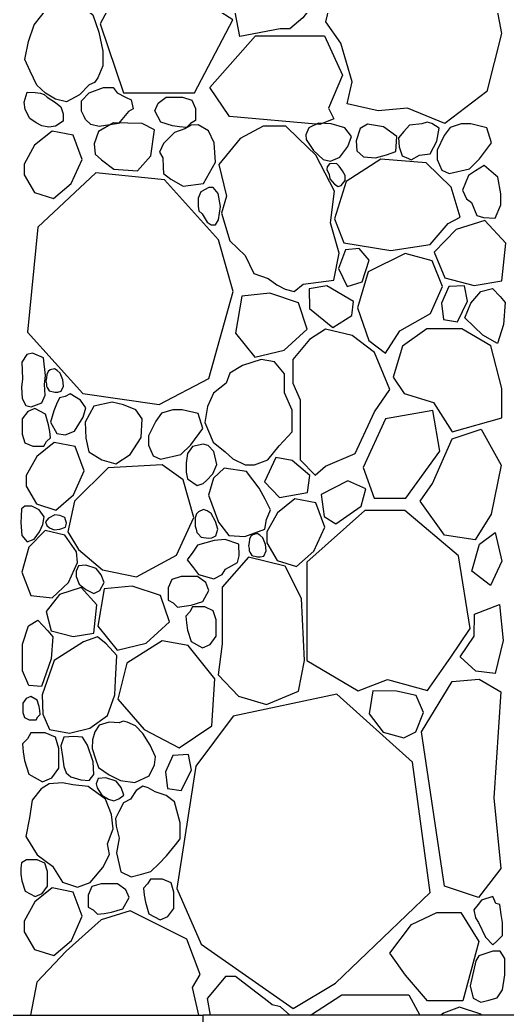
# Model space of a CAD drawing. Header units: millimetres. Extents: x 10227 to 13232, y 2 to 9351.
# Drawn here: x 11567 to 11655.3, y 2195.9 to 2376.3 of the extents above; entities that cross this region are included whole.
import ezdxf

# ---------------------------------------------------------------- set-up
doc = ezdxf.new("R2010")
doc.units = ezdxf.units.MM
doc.layers.add('A-GLAZ-FULL', color=4, linetype='Continuous')
doc.layers.add('RETINO', color=20, linetype='Continuous')

msp = doc.modelspace()

# ---------------------------------------------------------------- linework, layer by layer
at = {"layer": 'A-GLAZ-FULL', "ltscale": 0.1}
for p in [(11446.18, 2195.86), (11705.18, 2195.86), (11600.18, 2099.43)]:
    msp.add_line(p, (11600.18, 2195.86), dxfattribs=at)
at = {"layer": 'RETINO'}
for points in [[(11631.89, 2359.87), (11626.28, 2361.12), (11627.17, 2365.12), (11625.14, 2372.09), (11622.42, 2375.96), (11624.08, 2383.15), (11622.68, 2385.52), (11625.14, 2391.93), (11635.39, 2397.11), (11640.65, 2395.44), (11646.99, 2389.75), (11652.32, 2384.13), (11654.29, 2373.88), (11651.62, 2363.35), (11644, 2357.53), (11637.21, 2360.31), (11631.89, 2359.87)], [(11618.26, 2376.71), (11615.88, 2374.73), (11614.11, 2374.73), (11606.84, 2373.33), (11605.96, 2377.75), (11608.14, 2379.67), (11609.62, 2380.05), (11610.32, 2380.61), (11613.38, 2382.95), (11616.3, 2385.17), (11618.11, 2385.17), (11619.87, 2383.05), (11621.41, 2381.21), (11620.86, 2378.11), (11619.35, 2378.11), (11618.26, 2376.71)], [(11605.57, 2376.33), (11597.02, 2381.85), (11584.85, 2381.85), (11581.52, 2375.61), (11585.72, 2363.13), (11598.61, 2363.13), (11605.57, 2376.33)], [(11579.51, 2364.57), (11577.74, 2362.74), (11575.41, 2361.49), (11573.4, 2361.95), (11571.57, 2363.02), (11570, 2364.52), (11568.82, 2367.03), (11567.83, 2369.14), (11568.5, 2372.39), (11569.54, 2375.43), (11571.82, 2378.33), (11575.68, 2379.61), (11578.61, 2378.54), (11580.18, 2377.25), (11581.26, 2374.11), (11581.97, 2370.67), (11581.97, 2367.99), (11581.08, 2365.81), (11580.48, 2365.01), (11579.51, 2364.57)], [(11622.89, 2360.34), (11623.84, 2358.4), (11621.31, 2357.35), (11604.94, 2358.83), (11601.4, 2364.05), (11609.69, 2373.47), (11622.17, 2373.47), (11625.46, 2366.32), (11622.89, 2360.34)], [(11571.9, 2362.32), (11573.43, 2361.38), (11574.39, 2360.58), (11574.77, 2359.32), (11574.77, 2357.97), (11573.4, 2357.08), (11572.17, 2356.91), (11570.91, 2357.13), (11569.92, 2357.66), (11568.74, 2358.43), (11567.9, 2360.09), (11567.71, 2361.42), (11568.28, 2363.21), (11569.7, 2363.19), (11570.68, 2363.03), (11571.37, 2362.79), (11571.9, 2362.32)], [(11586.64, 2359.71), (11584.82, 2357.55), (11581.34, 2357.03), (11579.81, 2357.36), (11578.82, 2358.3), (11578.58, 2358.81), (11578.11, 2359.81), (11578.11, 2361.68), (11579.51, 2363.08), (11582.13, 2364.08), (11583.85, 2364.08), (11584.56, 2363.09), (11586.08, 2362.35), (11587.11, 2361.85), (11587.46, 2360.2), (11586.64, 2359.71)], [(11594.6, 2357.15), (11592.53, 2357.79), (11591.4, 2359.82), (11592, 2361.23), (11593.48, 2362.32), (11596.43, 2362.32), (11598.12, 2361.8), (11598.8, 2360.26), (11598.8, 2358.07), (11597.91, 2357.56), (11597.14, 2356.81), (11595.9, 2356.94), (11594.6, 2357.15)], [(11583.94, 2357.67), (11581.19, 2356.09)], [(11590.66, 2351.67), (11591.37, 2356.37), (11589.1, 2357.55), (11583.94, 2357.67)], [(11596.57, 2346.18), (11600.25, 2346.65), (11602.42, 2350.51), (11602.15, 2354.01), (11601.17, 2356.19), (11599.25, 2357.3), (11598.01, 2357.27), (11596.84, 2356.59), (11594.98, 2355.9), (11592.99, 2353.93), (11592.28, 2352.36), (11592.89, 2351.3), (11592.93, 2349.62), (11592.96, 2348.47), (11594.32, 2347.47), (11596.57, 2346.18)], [(11618.3, 2328.39), (11623.85, 2329.16), (11624.83, 2334.04), (11623.26, 2339.51), (11623.98, 2345.29), (11620.58, 2351.82), (11617.46, 2354.85), (11615.14, 2357.09), (11611.08, 2357.09), (11606.9, 2354.85), (11603.03, 2350.13), (11604.4, 2344.35), (11603.49, 2341.31), (11605, 2336.29), (11607.81, 2333.63), (11609.35, 2330.32), (11611.99, 2329.45), (11613.51, 2328.31), (11615.03, 2327.5), (11616.66, 2327.1), (11618.3, 2328.39)], [(11620.15, 2352.67), (11621.91, 2351), (11623.26, 2350.73), (11624.93, 2351.44), (11626.43, 2353.4), (11627.04, 2355.16), (11625.86, 2356.73), (11623.38, 2357.46), (11621.11, 2357.6), (11619.36, 2356.73), (11618.8, 2355.5), (11618.83, 2354.66), (11620.15, 2352.67)], [(11629.96, 2357.41), (11628.65, 2356.66)], [(11635.09, 2352.45), (11635.28, 2355.2), (11632.88, 2356.93), (11629.96, 2357.41)], [(11639.37, 2351.83), (11641.34, 2352.07), (11642.51, 2354.34), (11642.99, 2356.68), (11641.62, 2357.52), (11640.78, 2357.76), (11639.84, 2357.5), (11637.58, 2357.27), (11636.57, 2356.12), (11635.58, 2354.92), (11635.72, 2353.29), (11636.28, 2351.71), (11637.4, 2351.17), (11637.91, 2350.95), (11639.37, 2351.83)], [(11644.76, 2348.47), (11648.46, 2349.35), (11650.26, 2351.11), (11652.43, 2354.02), (11651.6, 2356.75), (11648.69, 2357.46), (11646.98, 2357.46), (11644.95, 2356.8), (11643.88, 2355.35), (11642.59, 2352.71), (11642.59, 2351.02), (11643.44, 2349.1), (11644.76, 2348.47)], [(11569.58, 2345.03), (11573.07, 2343.93), (11576.26, 2346.66), (11578.21, 2351.03), (11576.62, 2355.43), (11572.8, 2356.18), (11569.62, 2353.63), (11567.72, 2350.18), (11567.72, 2348.24), (11569.58, 2345.03)], [(11581.19, 2356.09), (11580.44, 2353.85), (11580.59, 2352.01)], [(11628.65, 2356.66), (11627.9, 2354.42), (11628.05, 2352.58)], [(11580.59, 2352.01), (11581.77, 2350.94)], [(11581.77, 2350.94), (11583.99, 2349.27), (11588.25, 2348.94), (11590.66, 2351.67)], [(11628.05, 2352.58), (11629.24, 2351.5)], [(11629.24, 2351.5), (11631.45, 2351.34), (11633.44, 2351.86), (11635.09, 2352.45)], [(11623.15, 2347.53), (11623.97, 2346.54), (11624.68, 2346.11), (11625.21, 2346.29), (11625.94, 2347.19), (11625.94, 2348.11), (11625.45, 2348.99), (11624.84, 2349.81), (11624.33, 2350.28), (11623.06, 2350.23), (11622.68, 2349.67), (11622.57, 2349.2), (11623, 2348.3), (11623.15, 2347.53)], [(11623.96, 2340.24), (11625.68, 2335.93), (11634.19, 2334.52), (11641.32, 2335.58), (11644.6, 2339.42), (11646.78, 2340.55), (11645.14, 2346.01), (11640.63, 2350.41), (11632.41, 2351.05), (11626.08, 2347.04), (11623.96, 2340.24)], [(11653.12, 2340.35), (11654.17, 2342.79), (11654.17, 2344.79), (11653.57, 2347.83), (11652.41, 2348.83), (11651.12, 2349.94), (11649.57, 2348.95), (11648.27, 2348.11), (11647.22, 2345.43), (11647.89, 2343.87), (11648.82, 2343.19), (11649.81, 2340.88), (11651, 2340.47), (11653.12, 2340.35)], [(11602.94, 2336.45), (11593.14, 2347.32), (11580.69, 2348.59), (11570.23, 2338.75), (11568.33, 2319.7), (11578.36, 2308.58), (11592.19, 2306.57), (11601.18, 2311.3), (11605.64, 2327.09), (11602.94, 2336.45)], [(11600.01, 2341.19), (11600.89, 2339.65), (11601.61, 2339.14), (11602.41, 2339.14), (11602.98, 2340.05), (11603.32, 2342.51), (11602.92, 2344.88), (11602.01, 2345.94), (11601.21, 2345.94), (11599.75, 2345.17), (11599.24, 2344), (11599.24, 2342.54), (11599.38, 2341.7), (11600.01, 2341.19)], [(11649.29, 2328.15), (11654.31, 2329), (11655.02, 2335.82), (11651.23, 2339.93), (11646.04, 2338.31), (11642.08, 2334.2), (11644.02, 2329.56), (11649.29, 2328.15)], [(11628.47, 2334.86), (11625.96, 2334.65), (11624.73, 2331.28), (11626.28, 2328.01), (11628.98, 2328.83), (11630.29, 2332.78), (11628.47, 2334.86)], [(11635.86, 2319.95), (11641.38, 2323.06), (11643.56, 2328.01), (11641.72, 2332.62), (11636.78, 2334), (11630.11, 2330.66), (11628.15, 2324.09), (11630.22, 2318.22), (11633.21, 2315.92), (11635.86, 2319.95)], [(11612.27, 2326.77), (11607.2, 2326.26), (11606.04, 2319.51), (11609.55, 2315.16), (11614.84, 2316.43), (11619.06, 2320.26), (11617.44, 2325.03), (11612.27, 2326.77)], [(11627.14, 2322.75), (11627.45, 2325.26), (11622.62, 2328.08), (11619.38, 2327.58), (11619.45, 2323.99), (11623.7, 2320.58), (11627.14, 2322.75)], [(11643.77, 2321.99), (11646.26, 2321.59), (11648.11, 2325.3), (11647.54, 2328.12), (11644.72, 2327.97), (11643.39, 2324.99), (11643.77, 2321.99)], [(11654.6, 2321.1), (11653.51, 2317.66), (11650.89, 2319.15), (11647.64, 2322.32), (11648.73, 2324.99), (11650.49, 2327.07), (11652.66, 2327.61), (11654.01, 2326.16), (11654.91, 2325.07), (11654.6, 2321.1)], [(11622.33, 2295.39), (11627.71, 2297.7), (11631.24, 2305.26), (11634.03, 2309.28), (11632.88, 2312.07), (11631.24, 2316.02), (11627.16, 2319.08), (11622.33, 2320.24), (11619.48, 2318.4), (11616.42, 2314.72), (11616.42, 2310.43), (11617.78, 2307.44), (11617.78, 2304.44), (11617.78, 2299.47), (11617.78, 2296.54), (11620.5, 2293.75), (11622.33, 2295.39)], [(11641.96, 2306.95), (11645.29, 2301.63), (11654.35, 2304.16), (11654.35, 2309.47), (11652.31, 2317.25), (11647.06, 2320.32), (11640.73, 2320.32), (11636.3, 2317.18), (11634.6, 2311.52), (11636.64, 2308.59), (11641.96, 2306.95)], [(11567.22, 2309.75), (11567.34, 2307.67), (11568.03, 2306.38), (11569, 2306.18), (11570.92, 2306.88), (11571.51, 2308.28), (11571.42, 2310.21), (11571.6, 2311.86), (11571.24, 2315.03), (11569.26, 2315.92), (11568.19, 2315.65), (11567.33, 2314.27), (11567.44, 2311.23), (11567.22, 2309.75)], [(11601.98, 2299.74), (11604.15, 2298.03), (11605.56, 2296.74), (11607.78, 2295.65), (11609.47, 2295.65), (11611.93, 2296.58), (11613.98, 2299.07), (11616.3, 2301.6), (11616.3, 2305.54), (11614.95, 2308.71), (11614.95, 2312.14), (11613.08, 2314.34), (11610.69, 2314.77), (11607.29, 2313.67), (11605.02, 2312.28), (11604.37, 2310.44), (11602.08, 2308.64), (11600.98, 2306.23), (11600.49, 2303.33), (11601.98, 2299.74)], [(11572.26, 2309.09), (11573.3, 2308.8), (11573.8, 2308.8), (11574.44, 2308.98), (11574.88, 2309.89), (11574.71, 2311.04), (11574.24, 2312.29), (11573.72, 2312.78), (11573.24, 2313.06), (11572.44, 2312.85), (11572.1, 2312.58), (11571.82, 2312.02), (11571.75, 2311.4), (11571.68, 2310.84), (11571.75, 2310.35), (11571.75, 2309.89), (11571.9, 2309.66), (11572.26, 2309.09)], [(11573.08, 2305.45), (11572.51, 2303.36), (11573.64, 2301.32), (11575.15, 2301.08), (11576.85, 2301.75), (11578.43, 2304.26), (11578.88, 2305.96), (11577.94, 2307.36), (11576.08, 2308.53), (11575.18, 2308.04), (11574.13, 2307.78), (11573.59, 2306.67), (11573.08, 2305.45)], [(11586.96, 2297.52), (11588.93, 2300.61), (11589.14, 2304.01), (11587.94, 2305.6), (11585.72, 2306.51), (11583.68, 2306.98), (11580.34, 2306.28), (11578.77, 2303.37), (11578.92, 2300.47), (11579.44, 2298.01), (11581.81, 2296.56), (11584.36, 2295.81), (11586.96, 2297.52)], [(11572.16, 2302.92), (11571.57, 2304.85), (11569.68, 2305.89), (11568.38, 2305.34), (11567.36, 2303.97), (11567.36, 2301.22), (11567.85, 2299.66), (11569.28, 2299.02), (11571.31, 2299.02), (11571.79, 2299.85), (11572.48, 2300.57), (11572.35, 2301.71), (11572.16, 2302.92)], [(11592.45, 2296.65), (11596.15, 2297.53), (11597.95, 2299.29), (11600.13, 2302.21), (11599.3, 2304.94), (11596.38, 2305.65), (11594.67, 2305.65), (11592.64, 2304.99), (11591.57, 2303.54), (11590.29, 2300.89), (11590.29, 2299.21), (11591.13, 2297.28), (11592.45, 2296.65)], [(11631.19, 2289.6), (11636.92, 2289.6), (11643.09, 2298.13), (11641.79, 2305.49), (11633.25, 2303.98), (11629.17, 2295.16)], [(11643.96, 2282.89), (11639.52, 2289.07), (11641.75, 2292.26), (11645.35, 2300.37), (11650.58, 2302.11), (11654.18, 2295.61), (11652.38, 2286.71)], [(11569.97, 2288.55), (11573.46, 2287.45), (11576.65, 2290.19), (11578.59, 2294.56), (11577, 2298.96), (11573.19, 2299.7), (11570.01, 2297.15), (11568.11, 2293.71), (11568.11, 2291.76), (11569.97, 2288.55)], [(11602.68, 2295.7), (11602.09, 2298.08), (11601.08, 2299.14), (11600.18, 2299.42), (11598.27, 2298.96), (11597.34, 2297.72), (11597.1, 2296.02), (11597.09, 2294.29), (11597.31, 2293.13), (11599.09, 2291.9), (11600.17, 2292.28), (11600.8, 2292.8), (11601.92, 2294.03), (11602.68, 2295.7)], [(11613.35, 2296.95), (11611.32, 2292.55), (11614.04, 2289.7), (11619.1, 2290.65), (11619.52, 2293.74), (11616.32, 2296.42), (11613.35, 2296.95)], [(11596.56, 2292.94), (11592.77, 2295.63), (11582.96, 2295.13), (11576.82, 2289.06), (11575.64, 2283.52), (11577.57, 2280.29), (11581.91, 2276.59), (11588.09, 2275.35), (11595.34, 2279.27), (11598.47, 2286.08), (11596.56, 2292.94)], [(11610.3, 2291.41), (11608.01, 2294.44), (11603.98, 2295.05), (11602.03, 2293.21), (11601.14, 2290.13), (11602.93, 2285.27), (11604.8, 2282.82), (11607.75, 2282.63), (11611.35, 2283.96), (11611.65, 2285.73), (11612.41, 2287.46), (11611.44, 2289.4), (11610.3, 2291.41)], [(11629.17, 2295.16), (11631.19, 2289.6)], [(11622.09, 2286.25), (11624.24, 2284.93), (11628.8, 2288.15), (11629.69, 2291.31), (11626.4, 2292.73), (11621.54, 2290.28), (11622.09, 2286.25)], [(11613.58, 2278.32), (11617.07, 2277.22), (11620.27, 2279.96), (11622.21, 2284.33), (11620.62, 2288.73), (11616.81, 2289.47), (11613.63, 2286.92), (11611.72, 2283.48), (11611.72, 2281.53), (11613.58, 2278.32)], [(11567.33, 2282.83), (11568.27, 2281.68), (11569.55, 2282.18), (11570.5, 2283.48), (11571.08, 2284.82), (11571.32, 2286.22), (11570.46, 2287.49), (11569.1, 2288.16), (11567.85, 2288.16), (11567.27, 2287.67), (11567.18, 2286.28), (11567.14, 2285.17), (11567.33, 2282.83)], [(11599.79, 2282.5), (11601.12, 2282.33), (11601.74, 2282.42), (11602.48, 2282.76), (11602.86, 2283.97), (11602.43, 2285.35), (11601.63, 2286.8), (11600.91, 2287.3), (11600.25, 2287.56), (11599.31, 2287.14), (11598.95, 2286.75), (11598.7, 2286.01), (11598.74, 2285.25), (11598.75, 2284.54), (11598.93, 2283.95), (11599.02, 2283.39), (11599.25, 2283.14), (11599.79, 2282.5)], [(11640.86, 2254.71), (11645.09, 2260.74), (11648.56, 2265.97), (11646.46, 2279.14), (11636.71, 2287.38), (11629.47, 2287.38), (11619, 2278.02), (11619, 2260.19), (11628.26, 2254.65), (11633.59, 2256.71), (11640.86, 2254.71)], [(11652.38, 2286.71), (11649.46, 2282.07)], [(11573.19, 2283.84), (11574.21, 2283.97), (11575.19, 2284.32), (11575.42, 2285.05), (11575.11, 2286.07), (11574.21, 2286.48), (11573.27, 2286.59), (11572.13, 2285.99), (11571.57, 2285.29), (11571.86, 2284.66), (11572.29, 2284.23), (11573.19, 2283.84)], [(11575.09, 2282.91), (11571.52, 2283.72), (11568.56, 2280.72), (11567.29, 2276.21), (11568.94, 2271.95), (11572.81, 2271.53), (11575.76, 2274.33), (11577.37, 2277.93), (11577.21, 2279.87), (11575.09, 2282.91)], [(11609, 2279.23), (11610.05, 2278.94), (11610.54, 2278.94), (11611.18, 2279.11), (11611.62, 2280.03), (11611.45, 2281.18), (11610.98, 2282.43), (11610.47, 2282.91), (11609.98, 2283.2), (11609.18, 2282.98), (11608.84, 2282.72), (11608.56, 2282.16), (11608.49, 2281.54), (11608.42, 2280.98), (11608.49, 2280.48), (11608.49, 2280.03), (11608.65, 2279.8), (11609, 2279.23)], [(11652.28, 2273.76), (11648.89, 2276.35), (11650.26, 2281.23), (11653.14, 2283.35), (11654.3, 2278.17), (11652.28, 2273.76)], [(11606.66, 2281.27), (11604.14, 2282.1), (11602.15, 2281.93), (11599.17, 2281.07), (11598.28, 2279.83), (11597.28, 2278.44), (11598.4, 2276.99), (11599.35, 2275.77), (11602.12, 2274.95), (11603.61, 2275.76), (11604.2, 2276.74), (11606.42, 2277.94), (11606.72, 2279.15), (11606.66, 2281.27)], [(11649.46, 2282.07), (11643.96, 2282.89)], [(11611.66, 2252.16), (11617.46, 2254.63), (11618.53, 2260.19), (11617.99, 2271.42), (11615.06, 2277.29), (11608.42, 2278.92), (11603.61, 2273.45), (11603.61, 2263.17), (11602.88, 2257.59), (11606.6, 2253.71), (11611.66, 2252.16)], [(11577.71, 2274.01), (11578.93, 2273.03), (11580.37, 2272.34), (11581.42, 2272.86), (11582.2, 2274.3), (11581.7, 2275.72), (11580.8, 2276.87), (11578.93, 2277.48), (11577.56, 2277.35), (11577.18, 2276.35), (11577.18, 2275.42), (11577.71, 2274.01)], [(11598.03, 2270.21), (11600.11, 2270.84), (11601.23, 2272.88), (11600.63, 2274.28), (11599.16, 2275.37), (11596.2, 2275.37), (11594.51, 2274.85), (11593.83, 2273.31), (11593.83, 2271.12), (11594.72, 2270.61), (11595.5, 2269.86), (11596.73, 2269.99), (11598.03, 2270.21)], [(11576.59, 2264.49), (11580.38, 2265.13), (11580.92, 2270.28), (11578.06, 2273.39), (11574.13, 2272.16), (11571.72, 2269.06), (11572.61, 2265.55), (11576.59, 2264.49)], [(11587.3, 2273.67), (11582.23, 2273.16), (11581.07, 2266.41), (11584.57, 2262.05), (11589.86, 2263.33), (11594.08, 2267.16), (11592.46, 2271.93), (11587.3, 2273.67)], [(11597.35, 2265.68), (11597.99, 2263.6), (11600.03, 2262.47), (11601.43, 2263.07), (11602.52, 2264.55), (11602.52, 2267.51), (11602, 2269.19), (11600.46, 2269.88), (11598.27, 2269.88), (11597.76, 2268.99), (11597.01, 2268.21), (11597.14, 2266.98), (11597.35, 2265.68)], [(11649.31, 2264.56), (11649.38, 2268.57), (11653.88, 2270.3), (11654.57, 2263.8), (11653.13, 2257.83)], [(11572.62, 2260.48), (11570.89, 2255.43), (11568.57, 2255.64), (11567.41, 2258.26), (11567.4, 2263.15), (11568.51, 2266.45), (11570.23, 2267.47), (11572.03, 2265.55), (11572.93, 2264.45), (11572.62, 2260.48)], [(11584.26, 2256.62), (11584.5, 2261.05), (11582.61, 2263.19), (11581.04, 2264.45), (11578.47, 2263.55), (11573.14, 2260.14), (11570.97, 2253.94), (11571.1, 2250.42), (11572.34, 2247.67), (11575.93, 2246.96), (11579.62, 2247.89), (11582.82, 2250.2), (11584.18, 2253.95), (11584.26, 2256.62)], [(11592.72, 2263.71), (11586.31, 2259.68), (11584.73, 2253.13)], [(11602.27, 2256.81), (11597.47, 2262.91), (11592.72, 2263.71)], [(11649.62, 2258.25), (11646.78, 2260.83), (11649.31, 2264.56)], [(11653.13, 2257.83), (11649.62, 2258.25)], [(11584.73, 2253.13), (11589.48, 2247.64), (11595.81, 2244.34), (11601.73, 2248.34), (11602.27, 2256.81)], [(11650.1, 2217.18), (11643.94, 2219.22), (11639.78, 2247.23), (11645.3, 2256.34), (11650.2, 2256.79), (11654.13, 2254.5), (11652.85, 2235.23)], [(11638.79, 2253.84), (11635.25, 2254.63), (11630.93, 2254.69), (11630.26, 2250.51), (11632.83, 2247.14)], [(11570.43, 2251.81), (11570.07, 2252.99), (11568.91, 2253.63), (11568.11, 2253.29), (11567.49, 2252.45), (11567.49, 2250.76), (11567.78, 2249.8), (11568.66, 2249.41), (11569.91, 2249.41), (11570.2, 2249.92), (11570.63, 2250.36), (11570.55, 2251.07), (11570.43, 2251.81)], [(11599.84, 2208.69), (11616.5, 2197.04), (11624.17, 2201.62), (11641.33, 2218.11), (11638.13, 2241.71), (11624.4, 2254.08), (11605.62, 2250.05), (11598.83, 2241), (11595.43, 2218.8), (11599.84, 2208.69)], [(11638.72, 2247.2), (11640.1, 2250.73), (11638.79, 2253.84)], [(11584.95, 2248.87), (11583.15, 2248.95), (11581.32, 2248.44), (11580.52, 2247.22), (11580.11, 2245.77), (11580.03, 2244.22), (11580.66, 2242.35), (11581.18, 2240.77), (11583.13, 2239.43), (11585.16, 2238.37), (11587.76, 2238.01), (11590.38, 2239.24), (11591.36, 2241.23), (11591.54, 2242.67), (11590.54, 2244.82), (11589.22, 2246.94), (11587.91, 2248.32), (11586.37, 2249), (11585.67, 2249.13), (11584.95, 2248.87)], [(11567.81, 2242.01), (11568.57, 2239.52), (11571.02, 2238.17), (11572.71, 2238.89), (11574.01, 2240.66), (11574.01, 2244.21), (11573.39, 2246.23), (11571.54, 2247.05), (11568.91, 2247.05), (11568.3, 2245.98), (11567.4, 2245.05), (11567.56, 2243.57), (11567.81, 2242.01)], [(11632.83, 2247.14), (11636.57, 2246.12), (11638.72, 2247.2)], [(11576.18, 2239.06), (11577.98, 2238.51), (11579.49, 2238.4), (11580.34, 2239.51), (11580.24, 2241.77), (11579.21, 2244.81), (11578.3, 2246.23), (11576.74, 2246.36), (11574.93, 2246.28), (11574.39, 2244.69), (11574.68, 2242.75), (11574.94, 2240.95), (11575.34, 2239.81), (11576.18, 2239.06)], [(11593.72, 2236.97), (11596.21, 2236.57), (11598.07, 2240.29), (11597.49, 2243.1), (11594.68, 2242.95), (11593.34, 2239.97), (11593.72, 2236.97)], [(11579.31, 2237.29), (11576.57, 2237.62), (11574.7, 2237.99), (11572.24, 2237.77), (11570.79, 2236.9), (11569.17, 2234.83), (11568.72, 2231.63), (11568.04, 2228.27), (11570.08, 2224.89), (11572.89, 2222.89), (11574.67, 2219.96), (11577.41, 2219.05), (11579.67, 2219.92), (11582.01, 2222.62), (11583.22, 2224.99), (11582.83, 2226.9), (11583.85, 2229.63), (11583.54, 2232.26), (11582.45, 2234.99), (11579.31, 2237.29)], [(11581.79, 2235.73), (11583.02, 2235.04), (11583.98, 2234.74), (11584.88, 2235.07), (11585.81, 2235.73), (11585.3, 2237.15), (11584.41, 2238.3), (11582.54, 2238.91), (11581.16, 2238.78), (11580.78, 2237.78), (11580.98, 2237.1), (11581.79, 2235.73)], [(11584.44, 2225.27), (11585.24, 2221.81), (11587.13, 2220.95), (11588.98, 2221.43), (11590.71, 2221.89), (11592.17, 2223.37), (11593.5, 2224.72), (11595.14, 2226.74), (11596.03, 2227.83), (11596.03, 2230.7), (11594.97, 2234.53), (11593.47, 2235.68), (11591.47, 2236.36), (11590.21, 2237.05), (11589.25, 2237.35), (11588.02, 2236.59), (11587, 2235.01), (11585.75, 2234.33), (11584.89, 2232.69), (11584.27, 2231.52), (11584.39, 2230.11), (11584.94, 2227.93), (11584.44, 2225.27)], [(11652.85, 2235.23), (11654.13, 2222.47)], [(11567.31, 2220.23), (11567.88, 2218.36), (11569.72, 2217.35), (11570.98, 2217.89), (11571.96, 2219.22), (11571.96, 2221.88), (11571.49, 2223.4), (11570.11, 2224.01), (11568.13, 2224.01), (11567.26, 2223.45), (11567.11, 2222.51), (11567.12, 2221.4), (11567.31, 2220.23)], [(11654.13, 2222.47), (11650.1, 2217.18)], [(11589.7, 2216.33), (11590.33, 2214.25), (11592.37, 2213.13), (11593.78, 2213.72), (11594.87, 2215.2), (11594.87, 2218.16), (11594.35, 2219.84), (11592.81, 2220.53), (11590.61, 2220.53), (11590.1, 2219.64), (11589.35, 2218.86), (11589.49, 2217.63), (11589.7, 2216.33)], [(11569.6, 2207.77), (11573.08, 2206.66), (11576.28, 2209.4), (11578.22, 2213.77), (11576.63, 2218.17), (11572.82, 2218.92), (11569.64, 2216.37), (11567.73, 2212.92), (11567.73, 2210.98), (11569.6, 2207.77)], [(11583.53, 2214.51), (11585.61, 2215.15), (11586.74, 2217.19), (11586.14, 2218.59), (11584.66, 2219.68), (11581.7, 2219.68), (11580.02, 2219.16), (11579.33, 2217.62), (11579.33, 2215.43), (11580.22, 2214.92), (11581, 2214.17), (11582.23, 2214.3), (11583.53, 2214.51)], [(11650.12, 2212.67), (11651.39, 2210), (11652.7, 2208.6), (11653.41, 2209.29), (11654.45, 2210.28), (11654.45, 2212.66), (11654.23, 2214.09), (11653.97, 2215.89), (11653.24, 2216.1), (11652.69, 2217.34), (11650.66, 2216.69), (11650.05, 2215.93), (11649.26, 2214.95), (11649.55, 2213.51), (11650.12, 2212.67)], [(11599.4, 2195.86), (11598.25, 2200.84), (11599.65, 2203.21), (11597.19, 2209.61), (11586.94, 2214.79), (11581.68, 2213.12), (11575.34, 2207.43), (11570.01, 2201.81), (11568.86, 2195.86)], [(11636.83, 2203.11), (11634.01, 2207.11), (11637.92, 2212.29), (11642.55, 2214.47), (11646.9, 2214.47), (11650.17, 2209.2), (11647.27, 2198.47), (11640.82, 2198.47), (11636.83, 2203.11)], [(11649.1, 2198.91), (11650.54, 2198.19), (11651.97, 2198.59), (11653.49, 2199.01), (11654.45, 2200.43), (11654.89, 2203.14), (11654.89, 2206.09), (11654.02, 2207.45), (11652.68, 2207.45), (11650.16, 2206.63), (11649.64, 2205.71), (11648.56, 2201.17), (11649.1, 2198.91)], [(11615.89, 2195.86), (11614.19, 2197.35), (11612.71, 2197.73), (11612.01, 2198.29), (11608.95, 2200.63), (11606.03, 2202.85), (11604.22, 2202.85), (11602.46, 2200.73), (11600.92, 2198.89), (11601.46, 2195.86)], [(11619.62, 2195.86), (11625.31, 2199.53), (11637.48, 2199.53), (11639.44, 2195.86)], [(11650.63, 2195.86), (11650.51, 2196.01), (11646.65, 2197.29), (11643.72, 2196.22), (11643.27, 2195.86)]]:
    msp.add_lwpolyline(points, dxfattribs=at)

doc.saveas('drawing.dxf')
